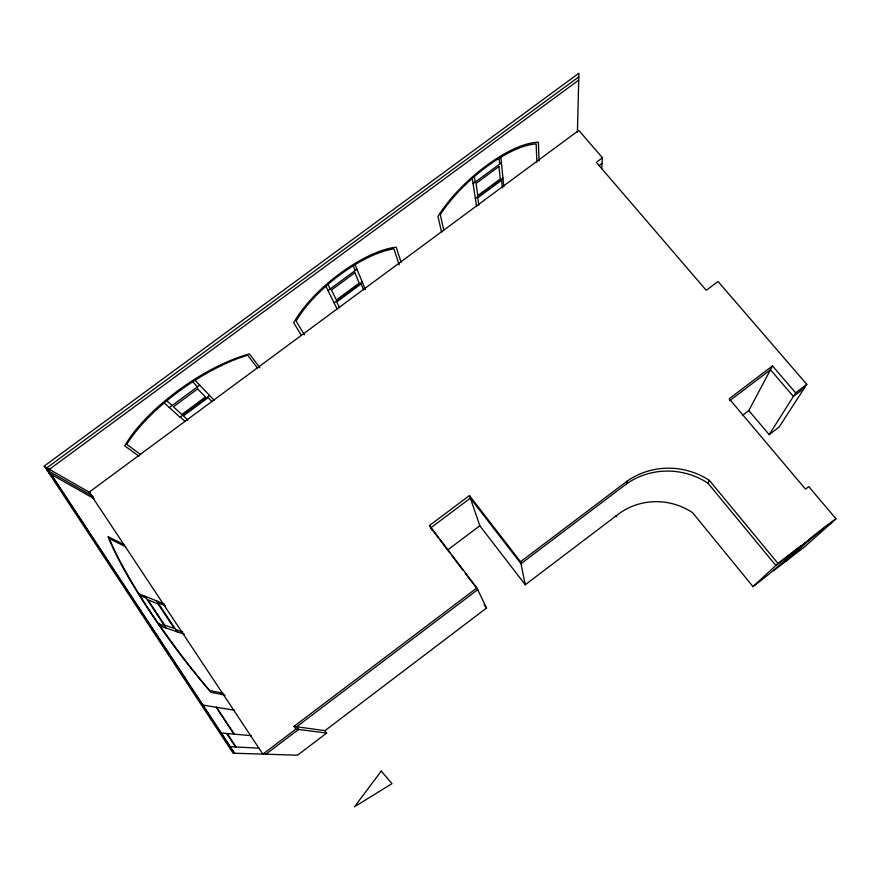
<?xml version="1.0" encoding="UTF-8"?>
<svg xmlns="http://www.w3.org/2000/svg" width="880" height="880" viewBox="0 0 880 880"><rect width="100%" height="100%" fill="white"/><g stroke="black" fill="none" stroke-linecap="round" stroke-linejoin="round"><path stroke-width="1.32" d="M577.412 132.242L578.908 73.205L44 466.235L90.706 493.064M601.689 168.828L602.437 157.806L578.798 130.372L89.155 492.173L262.867 754.116L295.944 729.102L326.667 733.073L324.951 730.664L294.008 726.374L295.944 729.102M438.185 537.592L430.771 527.835L470.349 498.168L521.004 563.717L626.505 483.879L627.143 481.118A72.457 70.279 20.8 0 1 709.39 480.403L778.019 563.486L752.972 586.597L692.538 512.622A64.141 62.458 23.9 0 0 619.696 513.139L525.261 584.76L479.82 525.778L469.447 495.561L429.484 525.514L432.069 530.167M626.505 483.879A71.731 69.608 21 0 1 707.938 483.186L709.39 480.392M748.803 410.564L772.497 365.926L795.652 392.821L769.208 434.654L748.803 410.564L742.379 415.448M602.437 157.806L596.299 162.305L706.244 290.301L718.025 281.49L806.784 384.318L779.108 427.075L769.208 434.654M752.972 586.597C781.77 565.356 806.388 539.099 836 518.826L808.786 486.629L805.519 489.137L729.179 398.761L772.497 365.926M773.465 570.79L785.543 561.484L814.77 535.15M836 518.826L804.375 547.008L785.543 561.484M778.019 563.486L801.141 545.644M833.261 521.257L775.852 565.477L707.938 483.175M804.397 388.003L793.364 396.429L770.462 369.776L729.696 400.675M795.652 392.821L806.784 384.318M294.008 726.374L476.861 587.95L429.484 525.514M265.87 754.215L298.595 729.443L296.692 726.748L477.697 589.677L465.344 573.408M525.261 584.76L520.597 561.726L627.143 481.118M324.951 730.664L486.541 608.025L476.861 587.95M326.667 733.073L297.495 755.205L233.09 753.192L44.715 466.642M447.623 549.989L479.82 525.778M169.345 407.561L199.738 385.165M328.031 290.576L356.961 269.258M473.088 183.656L501.424 162.767M334.081 302.841L362.252 282.051M475.354 198.539L502.953 178.167M209.561 395.428L180.015 417.241L164.252 402.941M46.827 467.863L578.82 76.835M49.379 469.326L578.732 80.113M599.016 165.638L602.063 163.405M230.285 746.647L259.072 748.187M221.298 732.985L251.163 735.658M202.95 705.1L234.487 710.226M225.126 695.167L210.903 692.285A146.234 25.014 53.8 0 1 107.998 536.591L124.531 544.863M222.992 693.275L209.748 690.536A147.983 25.234 53.8 0 1 109.384 538.681L125.719 546.81M184.305 634.271L160.149 625.999L158.631 623.799L164.549 625.856M175.769 629.618L182.842 632.071M146.146 597.993L140.019 595.551L138.919 593.791L164.186 603.933M157.993 602.767L165.341 605.693M48.983 473.132L94.017 498.641M46.992 470.107L93.368 496.551M138.82 456.093L124.729 445.841A103.972 38.324 -35 0 1 249.392 353.914L259.996 367.829M140.756 454.652L126.731 444.367A105.061 38.61 -35 0 1 247.621 355.212L257.466 368.016M180.268 417.054L185.24 421.564M166.87 400.752L172.084 405.537M187.913 420.112L183.359 415.932L208.142 397.639L211.959 401.588M192.709 381.821L197.516 386.793M195.074 380.292L214.137 400.213M469.447 495.561L520.597 561.726M615.967 515.933L616.594 516.747M439.824 539.77L449.702 552.783M451.352 554.961L462.88 570.152M484.055 604.747L486.541 608.025M158.631 623.799L159.137 624.536M156.805 600.974L177.254 631.862M144.98 596.233L165.957 627.99M216.579 707.311L234.289 734.151M216.183 707.245L233.915 734.118M227.271 733.524L236.104 746.944M226.666 733.469L235.521 746.911M47.091 468.006L49.357 471.449M51.238 474.408L234.619 753.236M46.497 467.665L48.763 471.119M50.765 474.144L234.3 753.225M301.356 335.335L293.722 322.773A79.442 29.909 -38.5 0 1 396.209 247.17L401.071 262.361M304.381 334.785L296.109 321.002A77.913 29.304 -38.5 0 1 393.932 248.842L399.201 265.012M325.897 286.253L337.084 308.924M327.965 284.438L330.176 288.992M339.493 307.626L336.732 301.95L361.108 283.943L363.572 289.828M353.177 265.815L355.168 270.567M355.058 264.66L365.398 289.663M441.595 232.419L437.976 216.37A79.64 28.963 -41.7 0 1 538.373 142.307L539.066 160.787M443.817 230.505L440.319 214.632A78.111 28.38 -41.7 0 1 536.151 143.946L536.899 162.404M472.285 178.398L476.575 206.514M478.819 205.282L477.719 197.846L501.611 180.202L502.392 187.858M474.375 176.572L475.2 182.094M499.081 158.334L499.675 164.054M500.874 157.245L503.833 186.912M381.26 771.067L354.464 806.795L391.985 783.662L381.26 771.067M354.893 272.745L331.485 290.004L336.336 299.992L359.238 283.085L354.893 272.745M498.971 166.518L476.047 183.425L477.829 195.547L500.269 178.97L498.971 166.518M197.626 388.905L173.393 406.769L181.775 414.469L205.458 396.979L197.626 388.905M174.284 628.474L164.703 625.13L148.005 599.852L157.938 603.779L174.284 628.474"/></g></svg>
